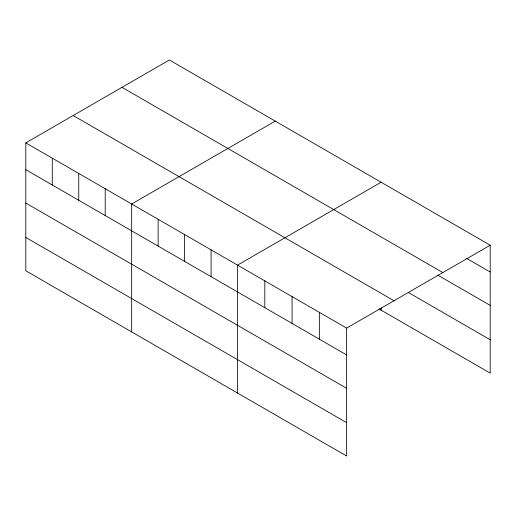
<?xml version="1.0" encoding="UTF-8"?>
<svg xmlns="http://www.w3.org/2000/svg" width="516" height="516" viewBox="0 0 516 516"><rect width="100%" height="100%" fill="white"/><g stroke="black" fill="none" stroke-linecap="round" stroke-linejoin="round"><path stroke-width="0.77" d="M25.8 142.88L346.623 328.105L346.623 456.015L25.8 270.79L25.8 142.88L169.377 59.985L490.2 245.21L490.2 373.12L379.034 308.936M275.254 121.112L131.67 204.001L131.67 331.917M381.124 182.232L237.541 265.127L237.541 393.037M346.623 328.105L490.2 245.21M466.341 258.252L490.2 272.029M122.002 87.339L442.818 272.564M437.703 275.08L490.2 305.388M408.388 292.527L490.2 339.76M73.182 115.526L393.998 300.751M25.8 169.7L346.623 354.924M25.8 203.059L346.623 388.284M25.8 237.431L346.623 422.656M381.124 307.762L381.124 310.142M319.352 312.361L319.352 339.18M292.082 296.616L292.082 323.435M264.811 280.872L264.811 307.691M211.076 249.847L211.076 276.666M184.605 234.567L184.605 261.386M158.141 219.287L158.141 246.1M105.206 188.721L105.206 215.54M78.735 173.44L78.735 200.26M52.271 158.16L52.271 184.98"/></g></svg>
